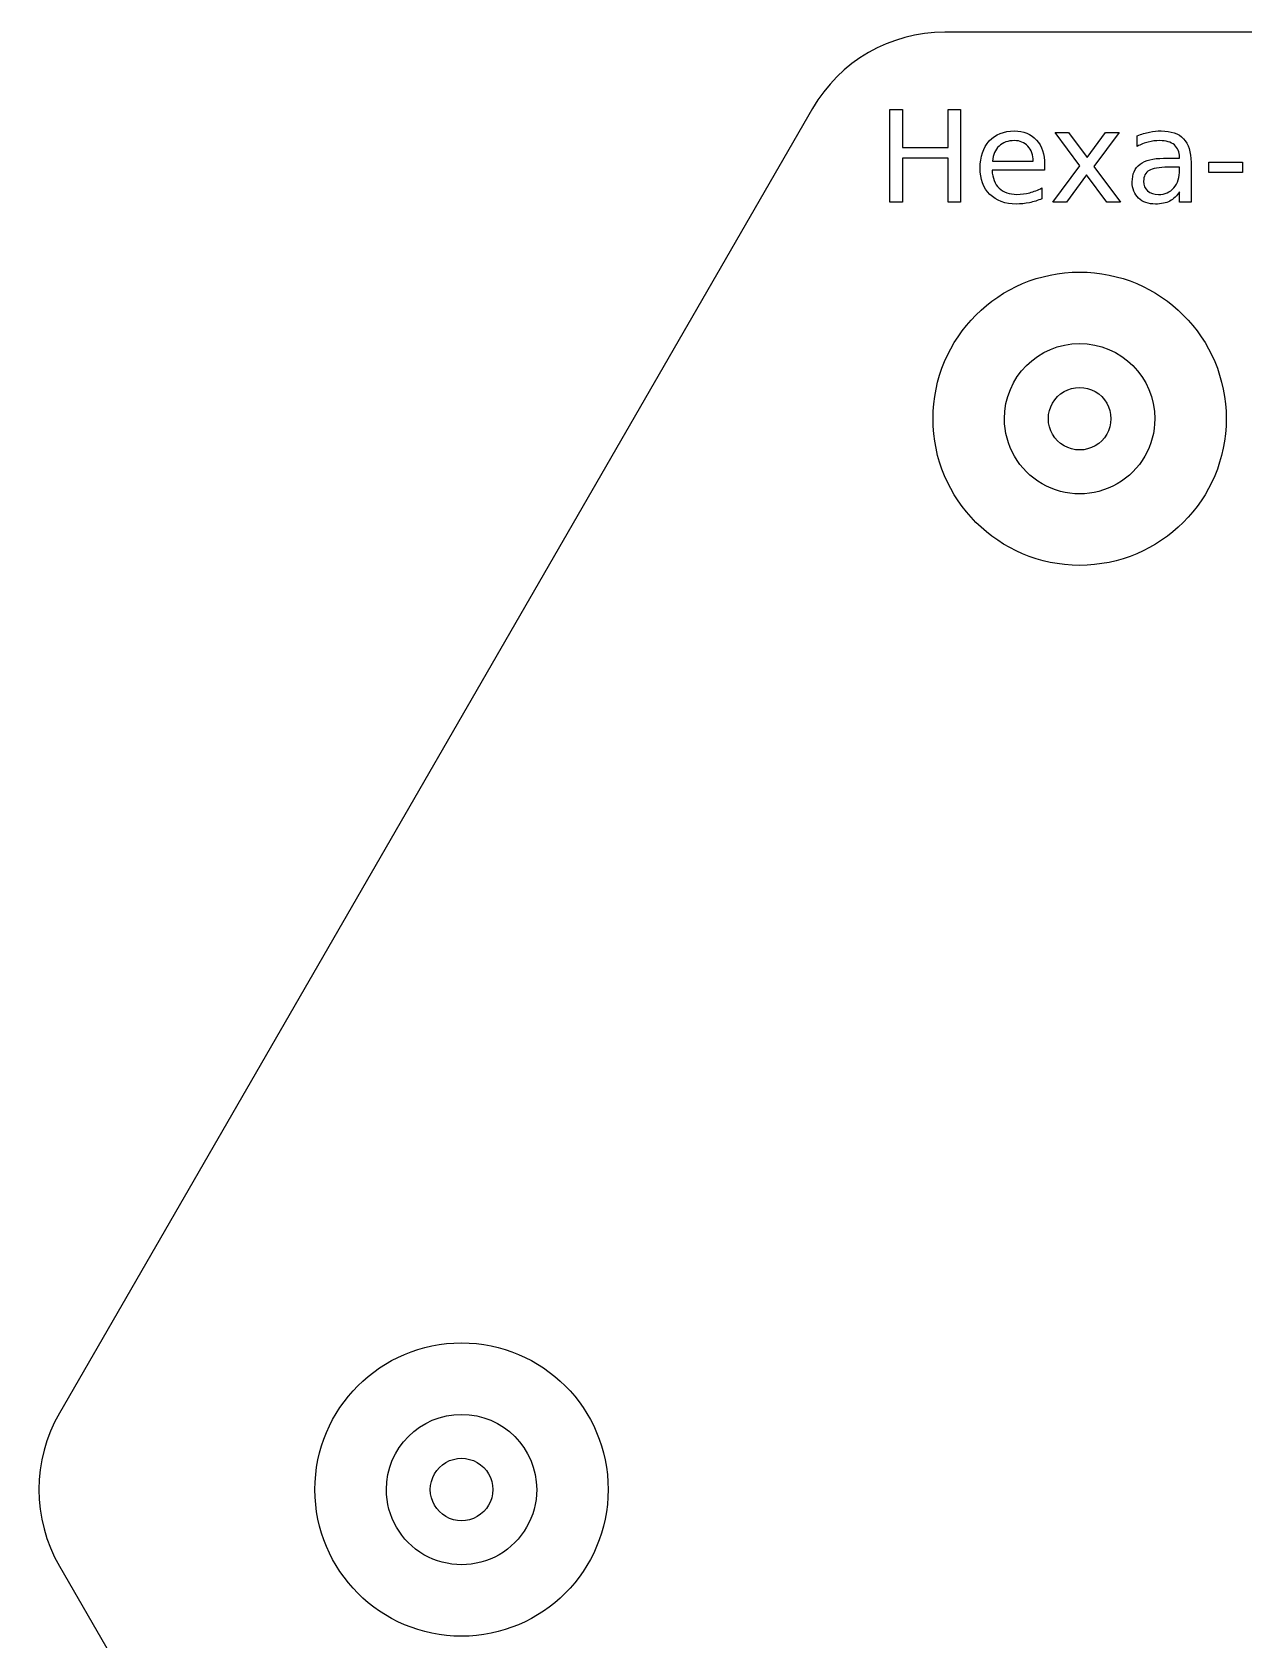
# Model space of a CAD drawing. Extents: x 0 to 264, y -3 to 282.
# Drawn here: x -0.16 to 31.53, y 168.36 to 210.39 of the extents above; entities that cross this region are included whole.
import ezdxf

# ---------------------------------------------------------------- set-up
doc = ezdxf.new("R2010")
doc.units = 0
doc.layers.add('Layer_1', color=7, linetype='CONTINUOUS')

msp = doc.modelspace()

# ---------------------------------------------------------------- linework, layer by layer
at = {"layer": 'Layer_1', "color": 7}
for p, q in [((63.086896, 210.393289), (23.705706, 210.393289)), ((26.41399, 200.28676), (26.41399, 200.28676)), ((10.248996, 172.288156), (10.248996, 172.288156))]:
    msp.add_line(p, q, dxfattribs=at)
at = {"layer": 'Layer_1', "color": 3}
for p, q in [((22.266838, 208.373676), (22.595358, 208.373676)), ((22.266838, 205.945576), (22.266838, 208.373676)), ((22.595358, 208.373676), (22.595358, 207.378366)), ((23.789078, 207.378366), (23.789078, 208.373676)), ((23.789078, 208.373676), (24.117598, 208.373676)), ((24.117598, 208.373676), (24.117598, 205.945576)), ((27.238508, 206.898596), (26.591228, 207.767056)), ((26.591228, 207.767056), (26.944138, 207.767056)), ((26.944138, 207.767056), (27.427158, 207.118156)), ((27.427158, 207.118156), (27.910178, 207.767056)), ((28.263088, 207.767056), (27.604428, 206.880706)), ((27.910178, 207.767056), (28.263088, 207.767056)), ((28.739598, 207.407626), (28.739598, 207.684106)), ((22.595358, 207.378366), (23.789078, 207.378366)), ((23.789078, 207.101886), (22.595358, 207.101886)), ((22.595358, 207.101886), (22.595358, 205.945576)), ((23.789078, 205.945576), (23.789078, 207.101886)), ((24.950268, 207.017296), (26.017138, 207.018926)), ((26.316378, 206.931126), (26.316378, 206.784756)), ((26.316378, 206.931116), (26.316378, 206.931126)), ((26.531058, 205.945576), (27.238508, 206.898596)), ((27.604428, 206.880706), (28.297238, 205.945576)), ((29.425908, 207.095346), (29.845498, 207.095346)), ((29.845498, 206.861256), (29.547878, 206.861196)), ((29.845498, 207.095346), (29.845498, 207.124646)), ((29.845498, 206.794556), (29.845498, 206.861256)), ((30.144738, 206.984796), (30.144738, 205.945576)), ((30.144738, 206.984736), (30.144738, 206.984796)), ((30.611494, 206.991296), (31.488081, 206.991296)), ((30.611494, 206.724586), (30.611494, 206.991296)), ((31.488081, 206.991296), (31.488081, 206.724586)), ((26.316378, 206.784756), (24.940518, 206.784756)), ((27.414148, 206.661156), (26.883968, 205.945576)), ((27.944328, 205.945576), (27.414148, 206.661156)), ((31.488081, 206.724586), (30.611494, 206.724586)), ((26.246448, 206.321266), (26.246448, 206.038286)), ((29.845498, 205.945576), (29.845498, 206.222046)), ((22.595358, 205.945576), (22.266838, 205.945576)), ((24.117598, 205.945576), (23.789078, 205.945576)), ((26.883968, 205.945576), (26.531058, 205.945576)), ((28.297238, 205.945576), (27.944328, 205.945576)), ((30.144738, 205.945576), (29.845498, 205.945576))]:
    msp.add_line(p, q, dxfattribs=at)
at = {"layer": 'Layer_1', "color": 5}
for p, q in [((25.265374, 200.28676), (25.265374, 200.28676)), ((9.100379, 172.288156), (9.100379, 172.288156))]:
    msp.add_line(p, q, dxfattribs=at)
at = {"layer": 'Layer_1', "color": 6}
for p, q in [((31.065429, 200.28676), (31.065429, 200.28676)), ((14.900435, 172.288156), (14.900435, 172.288156))]:
    msp.add_line(p, q, dxfattribs=at)
at = {"layer": 'Layer_1', "color": 7}
for points in [[(23.705706, 210.393289), (22.27664, 210.393292), (20.956128, 209.630896), (20.241596, 208.393289)], [(20.241596, 208.393289), (20.241596, 208.393289), (0.550996, 174.288166), (0.550996, 174.288166)], [(26.41399, 200.28676), (26.41399, 200.578756), (26.569768, 200.848571), (26.822644, 200.994569)], [(26.822644, 200.994569), (27.07552, 201.140567), (27.387076, 201.140567), (27.639952, 200.994569)], [(27.639952, 200.994569), (27.892828, 200.848571), (28.048606, 200.578756), (28.048606, 200.28676)], [(26.822644, 199.578951), (26.569768, 199.724949), (26.41399, 199.994764), (26.41399, 200.28676)], [(28.048606, 200.28676), (28.048606, 199.994764), (27.892828, 199.724949), (27.639952, 199.578951)], [(27.639952, 199.578951), (27.387076, 199.432953), (27.07552, 199.432953), (26.822644, 199.578951)], [(0.550996, 174.288166), (-0.163536, 173.050561), (-0.163536, 171.52577), (0.550996, 170.288166)], [(10.248996, 172.288156), (10.248996, 172.580152), (10.404774, 172.849967), (10.657649, 172.995965)], [(10.657649, 172.995965), (10.910525, 173.141963), (11.222081, 173.141963), (11.474957, 172.995965)], [(11.474957, 172.995965), (11.727833, 172.849967), (11.883611, 172.580152), (11.883611, 172.288156)], [(10.657649, 171.580347), (10.404774, 171.726345), (10.248996, 171.99616), (10.248996, 172.288156)], [(11.883611, 172.288156), (11.883611, 171.99616), (11.727833, 171.726345), (11.474957, 171.580347)], [(11.474957, 171.580347), (11.222081, 171.434349), (10.910525, 171.434349), (10.657649, 171.580347)], [(0.550996, 170.288166), (0.550996, 170.288166), (20.241596, 136.183046), (20.241596, 136.183046)]]:
    msp.add_open_spline(points, degree=3, dxfattribs=at)
at = {"layer": 'Layer_1', "color": 3}
for points in [[(24.868958, 207.547496), (25.030504, 207.723136), (25.247888, 207.810956), (25.521108, 207.810956)], [(25.521108, 207.810956), (25.766141, 207.810956), (25.959674, 207.731809), (26.101708, 207.573516)], [(28.739598, 207.684106), (28.849104, 207.726372), (28.955358, 207.757806), (29.058358, 207.778406)], [(29.058358, 207.778406), (29.161358, 207.800072), (29.261648, 207.810906), (29.359228, 207.810906)], [(29.359228, 207.810906), (29.622694, 207.810906), (29.819478, 207.742599), (29.949578, 207.605986)], [(24.628258, 206.838416), (24.628258, 207.136576), (24.708491, 207.372936), (24.868958, 207.547496)], [(25.122658, 207.415746), (25.022911, 207.321419), (24.965448, 207.188602), (24.950268, 207.017296)], [(25.524358, 207.557236), (25.357391, 207.557236), (25.223491, 207.510072), (25.122658, 207.415746)], [(25.878898, 207.410866), (25.789991, 207.508446), (25.671811, 207.557236), (25.524358, 207.557236)], [(26.017138, 207.018926), (26.015138, 207.182646), (25.969058, 207.313292), (25.878898, 207.410866)], [(26.101708, 207.573516), (26.244821, 207.416302), (26.316378, 207.202169), (26.316378, 206.931116)], [(29.024208, 207.519846), (28.925541, 207.494912), (28.830671, 207.457506), (28.739598, 207.407626)], [(29.328328, 207.557246), (29.224241, 207.557246), (29.122868, 207.544779), (29.024208, 207.519846)], [(29.708888, 207.443406), (29.618894, 207.519299), (29.492041, 207.557246), (29.328328, 207.557246)], [(29.845498, 207.124646), (29.845498, 207.262339), (29.799961, 207.368592), (29.708888, 207.443406)], [(29.949578, 207.605986), (30.079684, 207.469379), (30.144738, 207.262296), (30.144738, 206.984736)], [(24.881968, 206.152106), (24.712828, 206.321246), (24.628258, 206.550016), (24.628258, 206.838416)], [(28.606238, 206.475716), (28.606238, 206.680629), (28.674544, 206.835129), (28.811158, 206.939216)], [(28.811158, 206.939216), (28.948851, 207.043302), (29.153768, 207.095346), (29.425908, 207.095346)], [(29.547878, 206.861196), (29.306098, 206.861196), (29.138588, 206.833562), (29.045348, 206.778296)], [(24.940518, 206.784756), (24.953518, 206.578756), (25.015318, 206.421546), (25.125918, 206.313126)], [(28.770498, 206.054496), (28.660991, 206.159669), (28.606238, 206.300076), (28.606238, 206.475716)], [(29.045348, 206.778296), (28.952108, 206.723029), (28.905488, 206.628702), (28.905488, 206.495316)], [(28.905488, 206.495316), (28.905488, 206.389062), (28.940181, 206.304492), (29.009568, 206.241606)], [(29.694248, 206.324546), (29.795081, 206.442726), (29.845498, 206.599396), (29.845498, 206.794556)], [(25.573148, 205.898406), (25.282581, 205.898406), (25.052188, 205.982972), (24.881968, 206.152106)], [(25.125918, 206.313126), (25.237591, 206.205786), (25.392631, 206.152116), (25.591038, 206.152116)], [(25.591038, 206.152116), (25.705964, 206.152116), (25.817098, 206.166216), (25.924438, 206.194416)], [(26.246448, 206.038286), (26.139114, 205.992752), (26.029068, 205.958059), (25.916308, 205.934206)], [(25.924438, 206.194416), (26.032858, 206.222616), (26.140194, 206.264899), (26.246448, 206.321266)], [(29.216108, 205.898376), (29.029628, 205.898376), (28.881091, 205.950416), (28.770498, 206.054496)], [(29.009568, 206.241606), (29.080041, 206.179806), (29.175451, 206.148906), (29.295798, 206.148906)], [(29.590168, 205.976476), (29.488248, 205.924409), (29.363561, 205.898376), (29.216108, 205.898376)], [(29.295798, 206.148906), (29.461684, 206.148906), (29.594501, 206.207452), (29.694248, 206.324546)], [(29.845498, 206.222046), (29.777191, 206.111459), (29.692081, 206.029602), (29.590168, 205.976476)], [(25.916308, 205.934206), (25.803548, 205.910339), (25.689161, 205.898406), (25.573148, 205.898406)]]:
    msp.add_open_spline(points, degree=3, dxfattribs=at)
at = {"layer": 'Layer_1', "color": 6}
for points in [[(23.397167, 200.28676), (23.397167, 202.404292), (25.113766, 204.120891), (27.231298, 204.120891)], [(27.231298, 204.120891), (29.34883, 204.120891), (31.065429, 202.404292), (31.065429, 200.28676)], [(27.231298, 196.452629), (25.113766, 196.452629), (23.397167, 198.169228), (23.397167, 200.28676)], [(31.065429, 200.28676), (31.065429, 198.169228), (29.34883, 196.452629), (27.231298, 196.452629)], [(7.232172, 172.288156), (7.232172, 174.405688), (8.948771, 176.122287), (11.066303, 176.122287)], [(11.066303, 176.122287), (13.183835, 176.122287), (14.900434, 174.405688), (14.900435, 172.288156)], [(11.066303, 168.454025), (8.948771, 168.454025), (7.232172, 170.170624), (7.232172, 172.288156)], [(14.900435, 172.288156), (14.900434, 170.170624), (13.183835, 168.454025), (11.066303, 168.454025)]]:
    msp.add_open_spline(points, degree=3, dxfattribs=at)
at = {"layer": 'Layer_1', "color": 5}
for points in [[(25.265374, 200.28676), (25.265374, 201.37251), (26.145548, 202.252684), (27.231298, 202.252684)], [(27.231298, 202.252684), (28.317048, 202.252684), (29.197222, 201.37251), (29.197222, 200.28676)], [(26.248336, 198.58422), (25.640077, 198.935398), (25.265374, 199.584403), (25.265374, 200.28676)], [(29.197222, 200.28676), (29.197222, 199.584403), (28.822519, 198.935398), (28.21426, 198.58422)], [(28.21426, 198.58422), (27.606001, 198.233041), (26.856595, 198.233041), (26.248336, 198.58422)], [(9.100379, 172.288156), (9.100379, 173.373906), (9.980553, 174.25408), (11.066303, 174.25408)], [(11.066303, 174.25408), (12.152053, 174.25408), (13.032227, 173.373906), (13.032227, 172.288156)], [(10.083341, 170.585616), (9.475082, 170.936794), (9.100379, 171.585799), (9.100379, 172.288156)], [(13.032227, 172.288156), (13.032227, 171.585799), (12.657524, 170.936794), (12.049265, 170.585616)], [(12.049265, 170.585616), (11.441006, 170.234437), (10.6916, 170.234437), (10.083341, 170.585616)]]:
    msp.add_open_spline(points, degree=3, dxfattribs=at)

doc.saveas('drawing.dxf')
